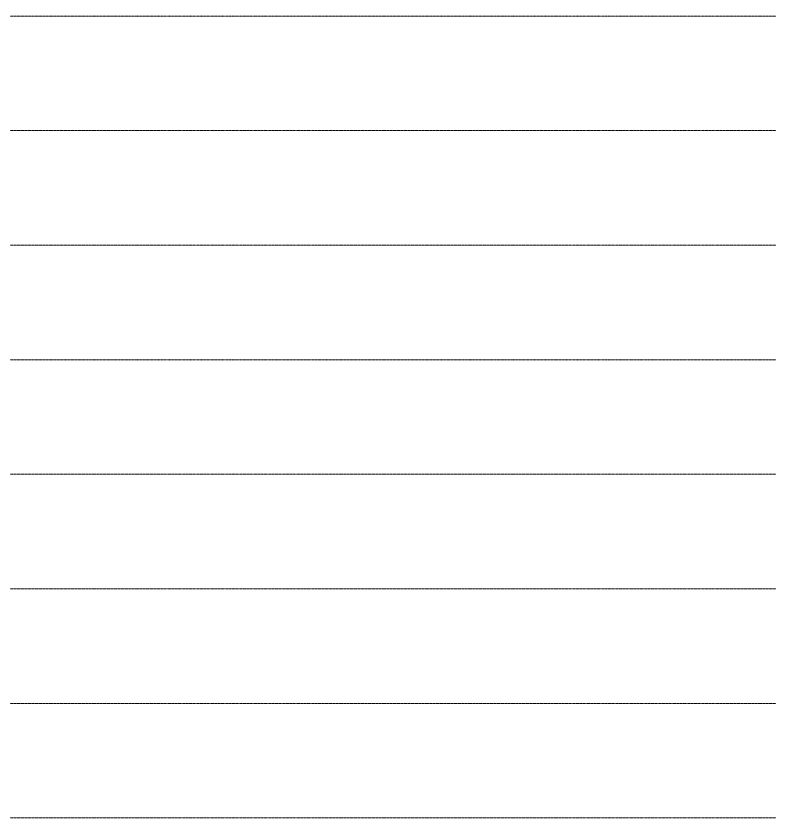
# Model space of a CAD drawing. Header units: millimetres. Extents: x -10599 to 108788, y -9455 to 93550.
# Drawn here: x 86636 to 108518, y 21900 to 45000 of the extents above; entities that cross this region are included whole.
import ezdxf

# ---------------------------------------------------------------- set-up
doc = ezdxf.new("R2010")
doc.units = ezdxf.units.MM
doc.linetypes.add('Centre', pattern=[31.75, 6.35, -4.7625, 15.875, -4.7625])
doc.layers.add('TRUC', color=225, linetype='Continuous', lineweight=5)

msp = doc.modelspace()

# ---------------------------------------------------------------- linework, layer by layer
at = {"layer": 'TRUC', "linetype": 'Centre'}
for p, q in [((-10499.5, 45000), (108517.8, 45000)), ((-10499.5, 41700), (108517.8, 41700)), ((-10499.5, 38400), (108517.8, 38400)), ((-10499.5, 35100), (108517.8, 35100)), ((-10499.5, 31800), (108517.8, 31800)), ((-10499.5, 28500), (108517.8, 28500)), ((-10499.5, 25200), (108517.8, 25200)), ((-10499.5, 21900), (108517.8, 21900))]:
    msp.add_line(p, q, dxfattribs=at)

doc.saveas('drawing.dxf')
